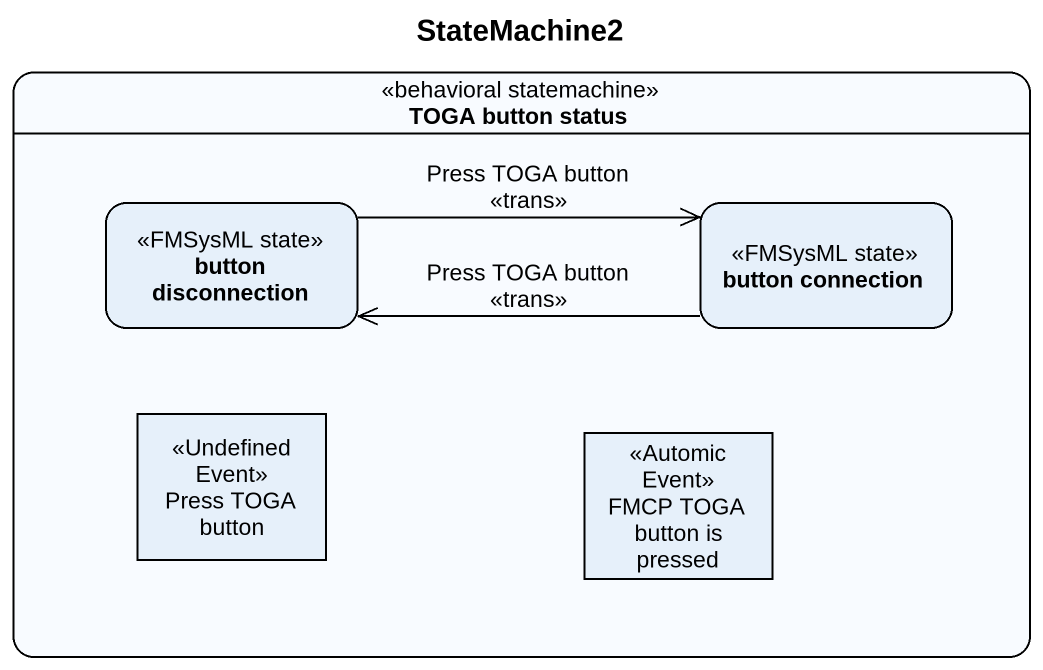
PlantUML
@startuml
title StateMachine2
hide empty description
state "TOGA button status" as TOGA_button_status <<behavioral statemachine>> {
  state "button disconnection" as button_disconnection <<FMSysML state>>
  state "button connection" as button_connection <<FMSysML state>>
  state "Press TOGA button" as Press_TOGA_button <<Undefined Event>>
  state "FMCP TOGA button is pressed" as FMCP_TOGA_button_is_pressed <<Automic Event>>
}
button_disconnection -right-> button_connection : Press TOGA button\n<<trans>>
button_connection -left-> button_disconnection : Press TOGA button\n<<trans>>
@enduml
